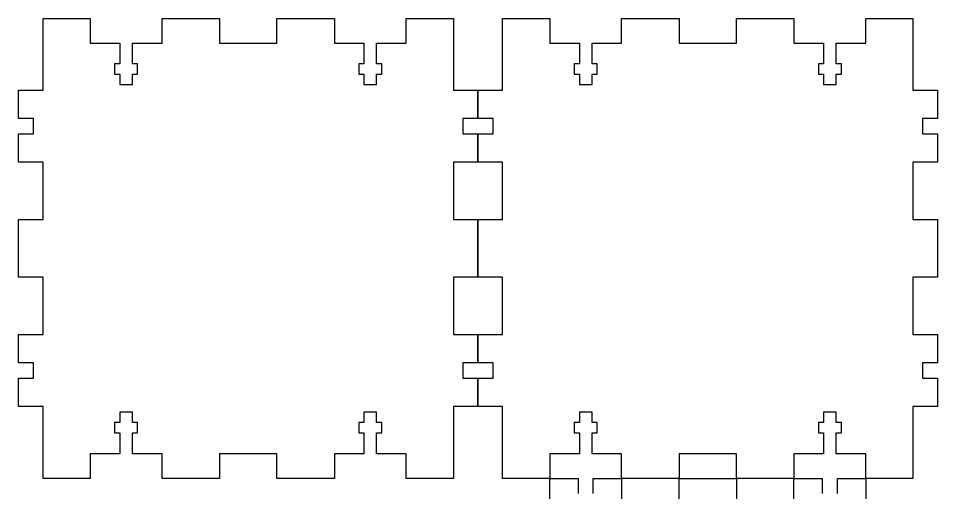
# Model space of a CAD drawing. Extents: x -124 to 242, y -17 to 237.
# Drawn here: x -124.3 to 99.7, y 121.4 to 236.9 of the extents above; entities that cross this region are included whole.
import ezdxf

# ---------------------------------------------------------------- set-up
doc = ezdxf.new("R2010")
doc.units = 0
doc.header["$MEASUREMENT"] = 0
doc.layers.get('0').update_dxf_attribs({"linetype": 'CONTINUOUS'})

msp = doc.modelspace()

# ---------------------------------------------------------------- linework, layer by layer
for points in [[(-99.57, 230.89), (-99.57, 225.79), (-100.82, 225.79), (-100.82, 223.29), (-99.57, 223.29), (-99.57, 220.79), (-96.47, 220.79), (-96.47, 223.29), (-95.22, 223.29), (-95.22, 225.79), (-96.47, 225.79), (-96.47, 230.89), (-89.27, 230.89), (-89.27, 236.89), (-75.27, 236.89), (-75.27, 230.89), (-61.27, 230.89), (-61.27, 236.89), (-47.27, 236.89), (-47.27, 230.89), (-40.07, 230.89), (-40.07, 225.79), (-41.32, 225.79), (-41.32, 223.29), (-40.07, 223.29), (-40.07, 220.79), (-36.97, 220.79), (-36.97, 223.29), (-35.72, 223.29), (-35.72, 225.79), (-36.97, 225.79), (-36.97, 230.89), (-29.77, 230.89), (-29.77, 236.89), (-18.27, 236.89), (-18.27, 219.39), (-12.27, 219.39), (-12.27, 212.49), (-15.97, 212.49), (-15.97, 208.79), (-12.27, 208.79), (-12.27, 201.89), (-18.27, 201.89), (-18.27, 187.89), (-12.27, 187.89), (-12.27, 173.89), (-18.27, 173.89), (-18.27, 159.89), (-12.27, 159.89), (-12.27, 152.99), (-15.97, 152.99), (-15.97, 149.29), (-12.27, 149.29), (-12.27, 142.39), (-18.27, 142.39), (-18.27, 124.89), (-29.77, 124.89), (-29.77, 130.89), (-36.97, 130.89), (-36.97, 135.99), (-35.72, 135.99), (-35.72, 138.49), (-36.97, 138.49), (-36.97, 140.99), (-40.07, 140.99), (-40.07, 138.49), (-41.32, 138.49), (-41.32, 135.99), (-40.07, 135.99), (-40.07, 130.89), (-47.27, 130.89), (-47.27, 124.89), (-61.27, 124.89), (-61.27, 130.89), (-75.27, 130.89), (-75.27, 124.89), (-89.27, 124.89), (-89.27, 130.89), (-96.47, 130.89), (-96.47, 135.99), (-95.22, 135.99), (-95.22, 138.49), (-96.47, 138.49), (-96.47, 140.99), (-99.57, 140.99), (-99.57, 138.49), (-100.82, 138.49), (-100.82, 135.99), (-99.57, 135.99), (-99.57, 130.89), (-106.77, 130.89), (-106.77, 124.89), (-118.27, 124.89), (-118.27, 142.39), (-124.27, 142.39), (-124.27, 149.29), (-120.57, 149.29), (-120.57, 152.99), (-124.27, 152.99), (-124.27, 159.89), (-118.27, 159.89), (-118.27, 173.89), (-124.27, 173.89), (-124.27, 187.89), (-118.27, 187.89), (-118.27, 201.89), (-124.27, 201.89), (-124.27, 208.79), (-120.57, 208.79), (-120.57, 212.49), (-124.27, 212.49), (-124.27, 219.39), (-118.27, 219.39), (-118.27, 236.89), (-106.77, 236.89), (-106.77, 230.89), (-99.57, 230.89)], [(12.43, 230.89), (12.43, 225.79), (11.18, 225.79), (11.18, 223.29), (12.43, 223.29), (12.43, 220.79), (15.53, 220.79), (15.53, 223.29), (16.78, 223.29), (16.78, 225.79), (15.53, 225.79), (15.53, 230.89), (22.73, 230.89), (22.73, 236.89), (36.73, 236.89), (36.73, 230.89), (50.73, 230.89), (50.73, 236.89), (64.73, 236.89), (64.73, 230.89), (71.93, 230.89), (71.93, 225.79), (70.68, 225.79), (70.68, 223.29), (71.93, 223.29), (71.93, 220.79), (75.03, 220.79), (75.03, 223.29), (76.28, 223.29), (76.28, 225.79), (75.03, 225.79), (75.03, 230.89), (82.23, 230.89), (82.23, 236.89), (93.73, 236.89), (93.73, 219.39), (99.73, 219.39), (99.73, 212.49), (96.03, 212.49), (96.03, 208.79), (99.73, 208.79), (99.73, 201.89), (93.73, 201.89), (93.73, 187.89), (99.73, 187.89), (99.73, 173.89), (93.73, 173.89), (93.73, 159.89), (99.73, 159.89), (99.73, 152.99), (96.03, 152.99), (96.03, 149.29), (99.73, 149.29), (99.73, 142.39), (93.73, 142.39), (93.73, 124.89), (82.23, 124.89), (82.23, 130.89), (75.03, 130.89), (75.03, 135.99), (76.28, 135.99), (76.28, 138.49), (75.03, 138.49), (75.03, 140.99), (71.93, 140.99), (71.93, 138.49), (70.68, 138.49), (70.68, 135.99), (71.93, 135.99), (71.93, 130.89), (64.73, 130.89), (64.73, 124.89), (50.73, 124.89), (50.73, 130.89), (36.73, 130.89), (36.73, 124.89), (22.73, 124.89), (22.73, 130.89), (15.53, 130.89), (15.53, 135.99), (16.78, 135.99), (16.78, 138.49), (15.53, 138.49), (15.53, 140.99), (12.43, 140.99), (12.43, 138.49), (11.18, 138.49), (11.18, 135.99), (12.43, 135.99), (12.43, 130.89), (5.23, 130.89), (5.23, 124.89), (-6.27, 124.89), (-6.27, 142.39), (-12.27, 142.39), (-12.27, 149.29), (-8.57, 149.29), (-8.57, 152.99), (-12.27, 152.99), (-12.27, 159.89), (-6.27, 159.89), (-6.27, 173.89), (-12.27, 173.89), (-12.27, 187.89), (-6.27, 187.89), (-6.27, 201.89), (-12.27, 201.89), (-12.27, 208.79), (-8.57, 208.79), (-8.57, 212.49), (-12.27, 212.49), (-12.27, 219.39), (-6.27, 219.39), (-6.27, 236.89), (5.23, 236.89), (5.23, 230.89), (12.43, 230.89)], [(5.23, 118.89), (5.23, 124.89), (12.13, 124.89), (12.13, 121.19)], [(15.83, 121.19), (15.83, 124.89), (22.73, 124.89), (22.73, 118.89)], [(36.73, 118.89), (36.73, 124.89), (50.73, 124.89), (50.73, 118.89)], [(64.73, 118.89), (64.73, 124.89), (71.63, 124.89), (71.63, 121.19)], [(75.33, 121.19), (75.33, 124.89), (82.23, 124.89), (82.23, 118.89)]]:
    msp.add_lwpolyline(points)

doc.saveas('drawing.dxf')
